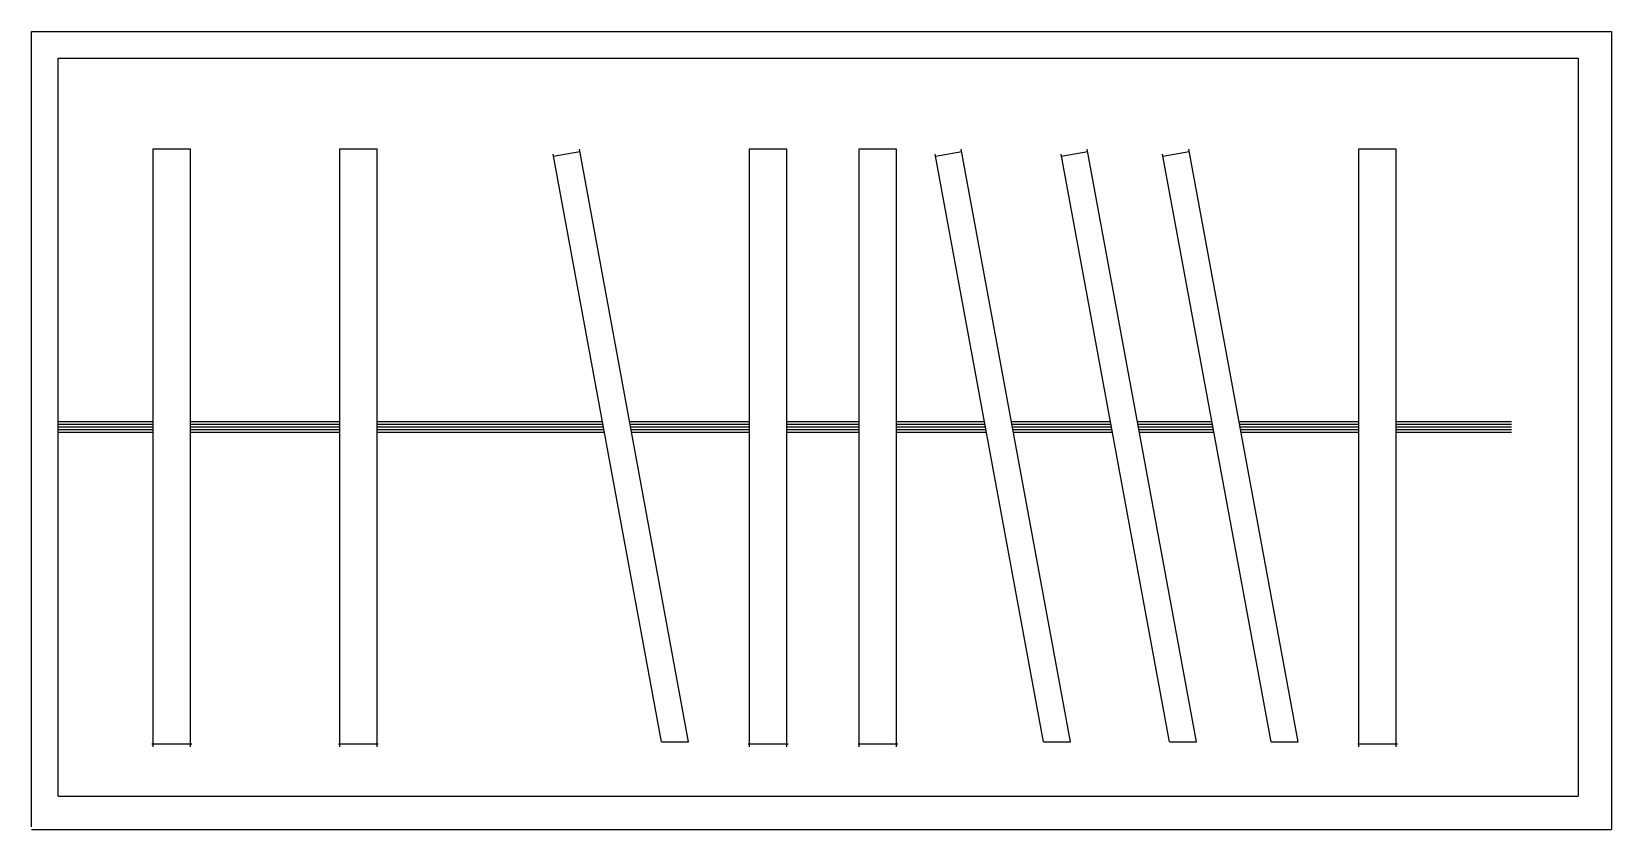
# Model space of a CAD drawing. Extents: x 25.89 to 27.08, y -10.32 to -9.72.
import ezdxf

# ---------------------------------------------------------------- set-up
doc = ezdxf.new("R2010")
doc.units = 0
doc.header["$MEASUREMENT"] = 0
doc.layers.add('ARMARIO1', color=7, linetype='CONTINUOUS')

msp = doc.modelspace()

# ---------------------------------------------------------------- linework, layer by layer
at = {"layer": 'ARMARIO1'}
for p, q in [((25.8896, -9.7199), (27.0767, -9.7199)), ((25.8896, -10.3179), (25.8896, -9.7199)), ((27.0767, -9.7199), (27.0767, -10.3199)), ((25.9096, -9.7399), (27.0517, -9.7399)), ((25.9096, -10.2949), (25.9096, -9.7399)), ((27.0517, -9.7399), (27.0517, -10.2949)), ((26.009, -9.8084), (25.9807, -9.8084)), ((25.9807, -9.8084), (25.9807, -10.2579)), ((26.009, -10.2579), (26.009, -9.8084)), ((26.1209, -9.8084), (26.1209, -10.2579)), ((26.1492, -9.8084), (26.1209, -9.8084)), ((26.1492, -10.2579), (26.1492, -9.8084)), ((26.363, -10.2541), (26.2815, -9.812)), ((26.2816, -9.8137), (26.3015, -9.81)), ((26.3833, -10.2541), (26.3012, -9.8084)), ((26.4288, -9.8084), (26.4288, -10.2579)), ((26.4571, -9.8084), (26.4288, -9.8084)), ((26.4571, -10.2579), (26.4571, -9.8084)), ((26.5112, -9.8084), (26.5112, -10.2579)), ((26.5396, -9.8084), (26.5112, -9.8084)), ((26.5396, -10.2579), (26.5396, -9.8084)), ((26.65, -10.2541), (26.5685, -9.812)), ((26.5687, -9.8137), (26.5885, -9.81)), ((26.6703, -10.2541), (26.5882, -9.8084)), ((26.7446, -10.2541), (26.6632, -9.812)), ((26.6633, -9.8137), (26.6832, -9.81)), ((26.765, -10.2541), (26.6829, -9.8084)), ((26.821, -10.2541), (26.7395, -9.812)), ((26.7397, -9.8137), (26.7595, -9.81)), ((26.8413, -10.2541), (26.7592, -9.8084)), ((26.9151, -9.8084), (26.8868, -9.8084)), ((26.8868, -9.8084), (26.8868, -10.2579)), ((26.9151, -10.2579), (26.9151, -9.8084)), ((25.9096, -10.0131), (25.9807, -10.0131)), ((25.9096, -10.0151), (25.9807, -10.0151)), ((25.9096, -10.0151), (25.9807, -10.0151)), ((25.9096, -10.0171), (25.9807, -10.0171)), ((25.9096, -10.0171), (25.9807, -10.0171)), ((25.9096, -10.0191), (25.9807, -10.0191)), ((25.9096, -10.0191), (25.9807, -10.0191)), ((26.009, -10.0131), (26.1209, -10.0131)), ((26.009, -10.0151), (26.1209, -10.0151)), ((26.009, -10.0151), (26.1209, -10.0151)), ((26.009, -10.0171), (26.1209, -10.0171)), ((26.009, -10.0171), (26.1209, -10.0171)), ((26.009, -10.0191), (26.1209, -10.0191)), ((26.009, -10.0191), (26.1209, -10.0191)), ((26.1492, -10.0131), (26.3186, -10.0131)), ((26.1492, -10.0151), (26.3189, -10.0151)), ((26.1492, -10.0151), (26.3189, -10.0151)), ((26.1492, -10.0171), (26.3193, -10.0171)), ((26.1492, -10.0171), (26.3193, -10.0171)), ((26.1492, -10.0191), (26.3197, -10.0191)), ((26.1492, -10.0191), (26.3197, -10.0191)), ((26.3389, -10.0131), (26.4288, -10.0131)), ((26.3393, -10.0151), (26.4288, -10.0151)), ((26.3393, -10.0151), (26.4288, -10.0151)), ((26.3396, -10.0171), (26.4288, -10.0171)), ((26.3396, -10.0171), (26.4288, -10.0171)), ((26.34, -10.0191), (26.4288, -10.0191)), ((26.34, -10.0191), (26.4288, -10.0191)), ((26.4571, -10.0131), (26.5112, -10.0131)), ((26.4571, -10.0151), (26.5112, -10.0151)), ((26.4571, -10.0151), (26.5112, -10.0151)), ((26.4571, -10.0171), (26.5112, -10.0171)), ((26.4571, -10.0171), (26.5112, -10.0171)), ((26.4571, -10.0191), (26.5112, -10.0191)), ((26.4571, -10.0191), (26.5112, -10.0191)), ((26.5396, -10.0131), (26.6056, -10.0131)), ((26.5396, -10.0151), (26.6059, -10.0151)), ((26.5396, -10.0151), (26.6059, -10.0151)), ((26.5396, -10.0171), (26.6063, -10.0171)), ((26.5396, -10.0171), (26.6063, -10.0171)), ((26.5396, -10.0191), (26.6067, -10.0191)), ((26.5396, -10.0191), (26.6067, -10.0191)), ((26.6259, -10.0131), (26.7002, -10.0131)), ((26.6263, -10.0151), (26.7006, -10.0151)), ((26.6263, -10.0151), (26.7006, -10.0151)), ((26.6267, -10.0171), (26.701, -10.0171)), ((26.6267, -10.0171), (26.701, -10.0171)), ((26.627, -10.0191), (26.7013, -10.0191)), ((26.627, -10.0191), (26.7013, -10.0191)), ((26.7206, -10.0131), (26.7766, -10.0131)), ((26.7209, -10.0151), (26.7769, -10.0151)), ((26.7209, -10.0151), (26.7769, -10.0151)), ((26.7213, -10.0171), (26.7773, -10.0171)), ((26.7213, -10.0171), (26.7773, -10.0171)), ((26.7217, -10.0191), (26.7777, -10.0191)), ((26.7217, -10.0191), (26.7777, -10.0191)), ((26.7969, -10.0131), (26.8868, -10.0131)), ((26.7973, -10.0151), (26.8868, -10.0151)), ((26.7973, -10.0151), (26.8868, -10.0151)), ((26.7976, -10.0171), (26.8868, -10.0171)), ((26.7976, -10.0171), (26.8868, -10.0171)), ((26.798, -10.0191), (26.8868, -10.0191)), ((26.798, -10.0191), (26.8868, -10.0191)), ((26.9151, -10.0131), (27.0017, -10.0131)), ((26.9151, -10.0151), (27.0017, -10.0151)), ((26.9151, -10.0151), (27.0017, -10.0151)), ((26.9151, -10.0171), (27.0017, -10.0171)), ((26.9151, -10.0171), (27.0017, -10.0171)), ((26.9151, -10.0191), (27.0017, -10.0191)), ((26.9151, -10.0191), (27.0017, -10.0191)), ((25.9096, -10.0211), (25.9807, -10.0211)), ((26.009, -10.0211), (26.1209, -10.0211)), ((26.1492, -10.0211), (26.32, -10.0211)), ((26.3404, -10.0211), (26.4288, -10.0211)), ((26.4571, -10.0211), (26.5112, -10.0211)), ((26.5396, -10.0211), (26.6071, -10.0211)), ((26.6274, -10.0211), (26.7017, -10.0211)), ((26.722, -10.0211), (26.778, -10.0211)), ((26.7984, -10.0211), (26.8868, -10.0211)), ((26.9151, -10.0211), (27.0017, -10.0211)), ((26.8169, -10.2318), (26.8174, -10.2317)), ((25.98, -10.2556), (26.0099, -10.2556)), ((26.1202, -10.2556), (26.1501, -10.2556)), ((26.363, -10.2541), (26.3833, -10.2541)), ((26.4281, -10.2556), (26.458, -10.2556)), ((26.5106, -10.2556), (26.5405, -10.2556)), ((26.65, -10.2541), (26.6703, -10.2541)), ((26.7446, -10.2541), (26.765, -10.2541)), ((26.821, -10.2541), (26.8413, -10.2541)), ((26.8861, -10.2556), (26.916, -10.2556)), ((25.9096, -10.2949), (27.0517, -10.2949)), ((25.8896, -10.3199), (27.0767, -10.3199))]:
    msp.add_line(p, q, dxfattribs=at)

doc.saveas('drawing.dxf')
